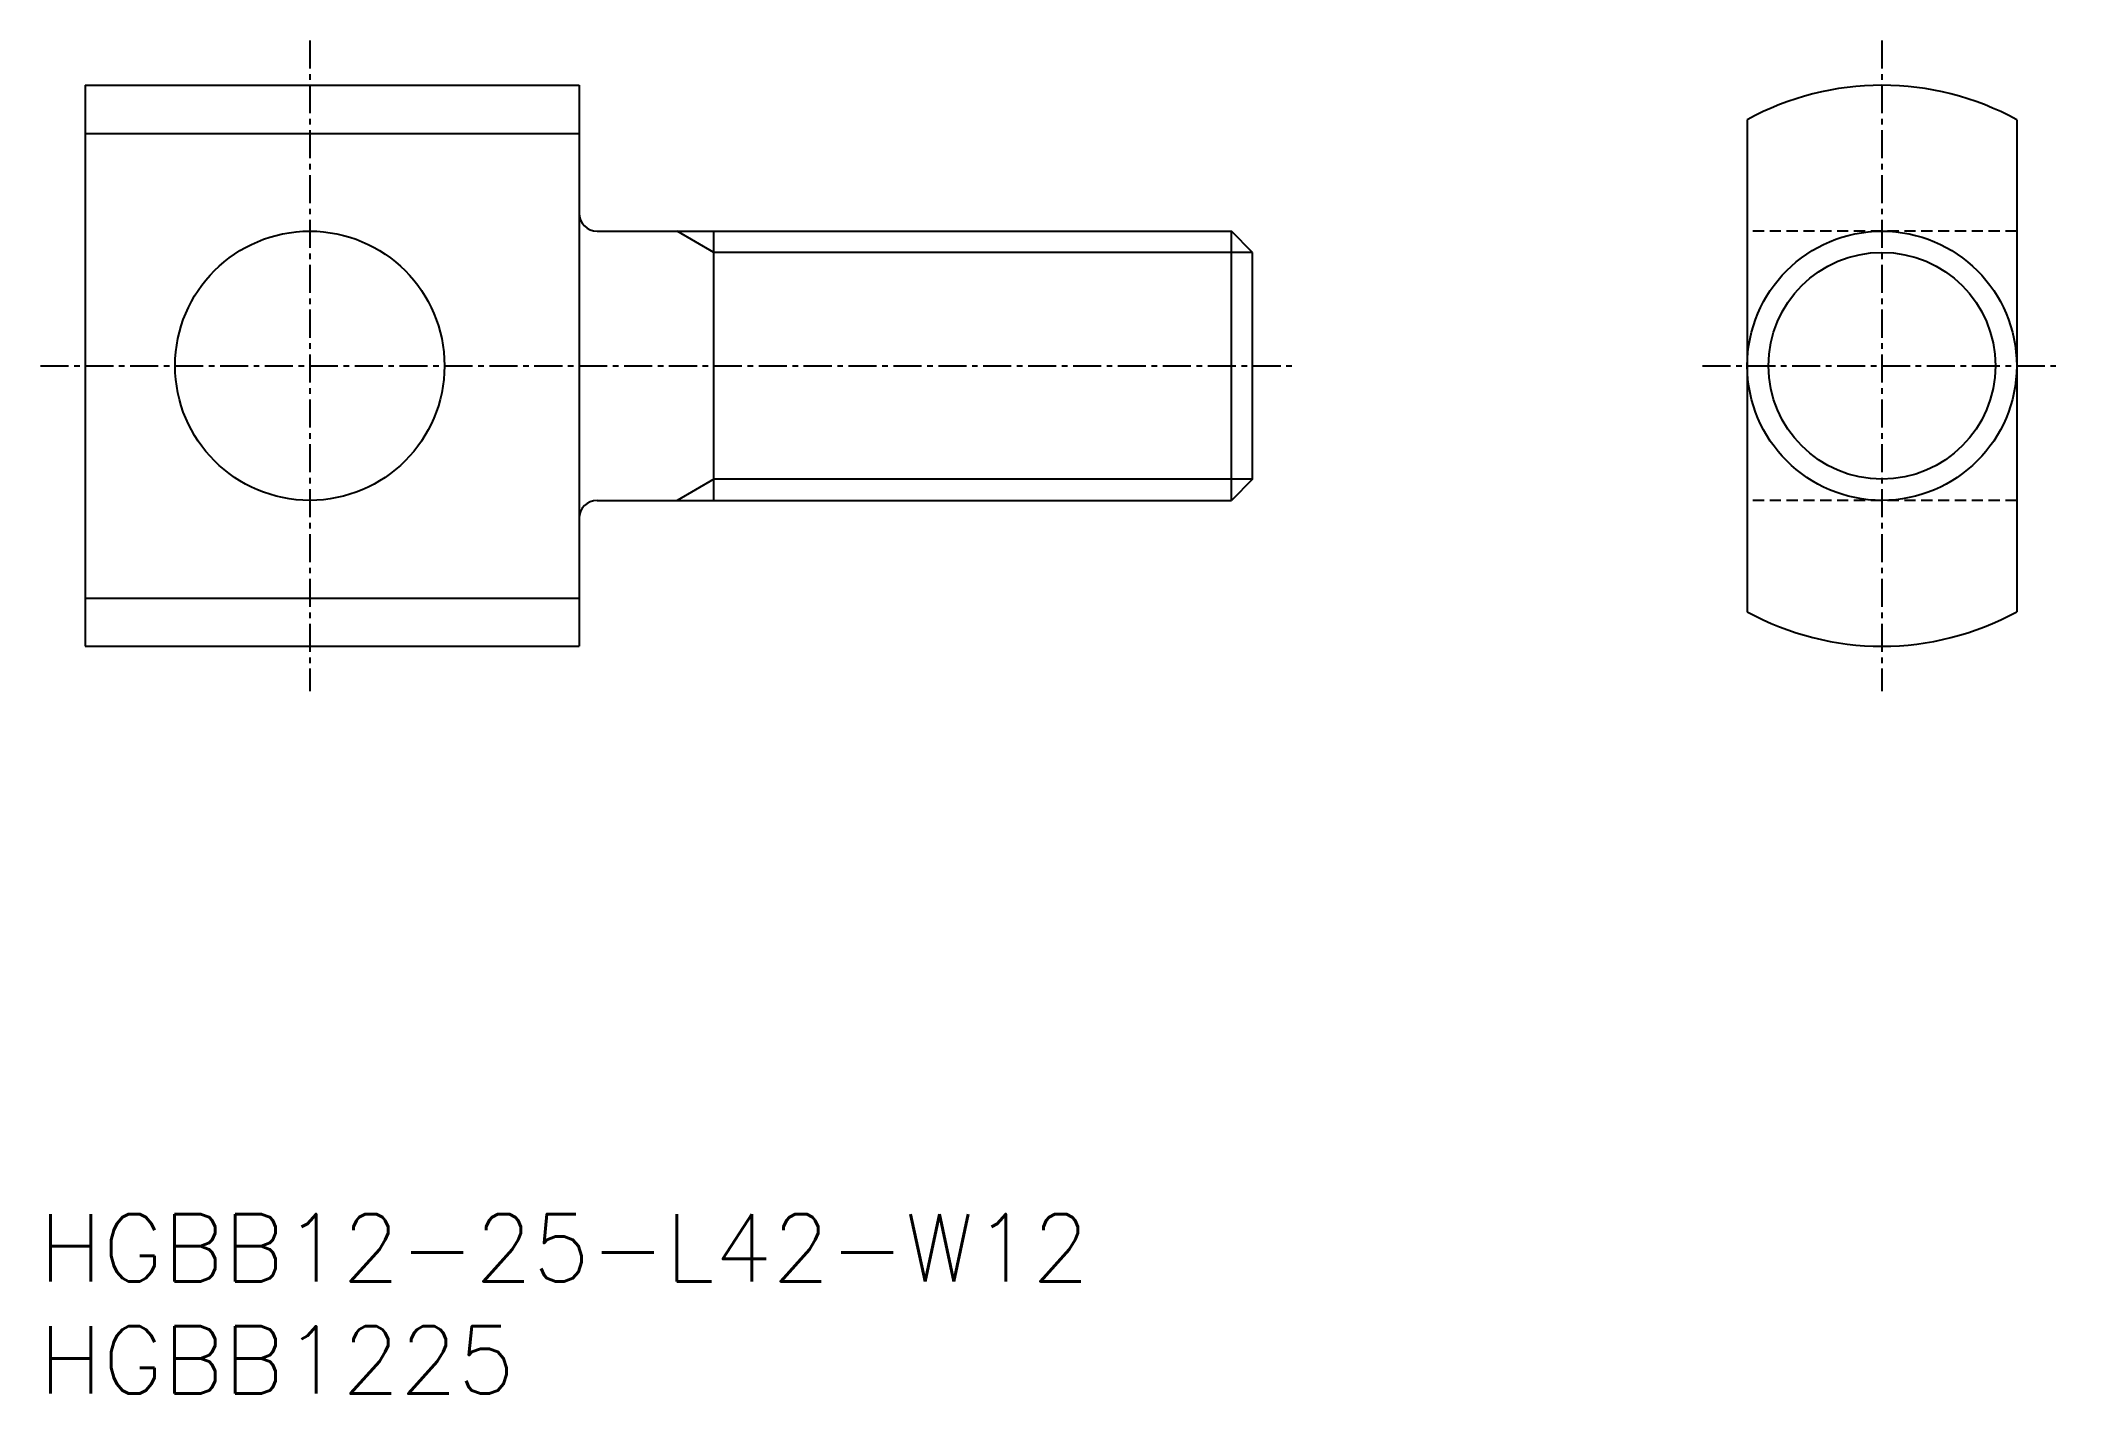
# Model space of a CAD drawing. Extents: x 84.5 to 174.5, y 65.8 to 126.1.
import ezdxf
from ezdxf.enums import TextEntityAlignment as Align

# ---------------------------------------------------------------- set-up
doc = ezdxf.new("R2010")
doc.units = 0
doc.linetypes.add('CENTER', pattern=[2, 1.25, -0.25, 0.25, -0.25])
doc.linetypes.add('DASHED', pattern=[0.75, 0.5, -0.25])
doc.layers.get('0').update_dxf_attribs({"linetype": 'CONTINUOUS'})
doc.layers.add('CENTER', color=1, linetype='CENTER')
doc.styles.get("Standard").update_dxf_attribs({"font": 'txt.shx', "bigfont": 'extfont.shx'})

msp = doc.modelspace()

# ---------------------------------------------------------------- linework, layer by layer
at = {"color": 7, "linetype": 'CONTINUOUS'}
for p, q in [((86.503, 124.133), (86.503, 99.133)), ((86.503, 124.133), (108.503, 124.133)), ((108.503, 124.133), (108.503, 99.133)), ((160.539, 122.599), (160.539, 100.667)), ((172.539, 122.599), (172.539, 100.667)), ((86.503, 121.989), (108.503, 121.989)), ((109.303, 117.633), (137.556, 117.633)), ((114.503, 105.633), (114.503, 117.633)), ((138.503, 116.686), (137.556, 117.633)), ((137.556, 105.633), (137.556, 117.633)), ((138.503, 106.58), (138.503, 116.686)), ((138.503, 111.633), (138.503, 111.633)), ((138.503, 109.107), (138.503, 109.107)), ((138.503, 106.58), (137.556, 105.633)), ((109.303, 105.633), (137.556, 105.633)), ((86.503, 101.277), (108.503, 101.277)), ((86.503, 99.133), (108.503, 99.133))]:
    msp.add_line(p, q, dxfattribs=at)
at = {"color": 3, "linetype": 'CONTINUOUS'}
for p, q in [((114.503, 116.686), (112.862, 117.633)), ((138.503, 116.686), (114.503, 116.686)), ((114.503, 106.58), (112.862, 105.633)), ((138.503, 106.58), (114.503, 106.58))]:
    msp.add_line(p, q, dxfattribs=at)
at = {"color": 3, "linetype": 'DASHED'}
for p, q in [((172.539, 117.633), (160.539, 117.633)), ((172.539, 105.633), (160.539, 105.633))]:
    msp.add_line(p, q, dxfattribs=at)
at = {"color": 7, "linetype": 'CONTINUOUS'}
for centre in [(96.503, 111.633), (166.539, 111.633)]:
    msp.add_circle(centre, 6, dxfattribs=at)
at = {"color": 3, "linetype": 'CONTINUOUS'}
msp.add_circle((166.539, 111.633), 5.053, dxfattribs=at)
at = {"color": 7, "linetype": 'CONTINUOUS'}
for centre, radius, start, end in [((166.539, 111.633), 12.5, 61.3146, 118.6854), ((109.303, 118.433), 0.8, 180, 270), ((109.303, 104.833), 0.8, 90, 180), ((166.539, 111.633), 12.5, 241.3146, 298.6854)]:
    msp.add_arc(centre, radius, start, end, dxfattribs=at)
at = {"layer": 'CENTER', "color": 1, "linetype": 'CENTER'}
for p, q in [((96.503, 126.133), (96.503, 97.133)), ((166.539, 126.133), (166.539, 97.133)), ((84.503, 111.633), (140.503, 111.633)), ((158.539, 111.633), (174.539, 111.633))]:
    msp.add_line(p, q, dxfattribs=at)

# ---------------------------------------------------------------- texts
at = {"color": 7, "linetype": 'CONTINUOUS'}
for s, p in [('HGBB12-25-L42-W12', (84.437, 72.324)), ('HGBB1225', (84.437, 67.324))]:
    msp.add_text(s, height=3, dxfattribs=at).set_placement(p, align=Align.MIDDLE_LEFT)

doc.saveas('drawing.dxf')
